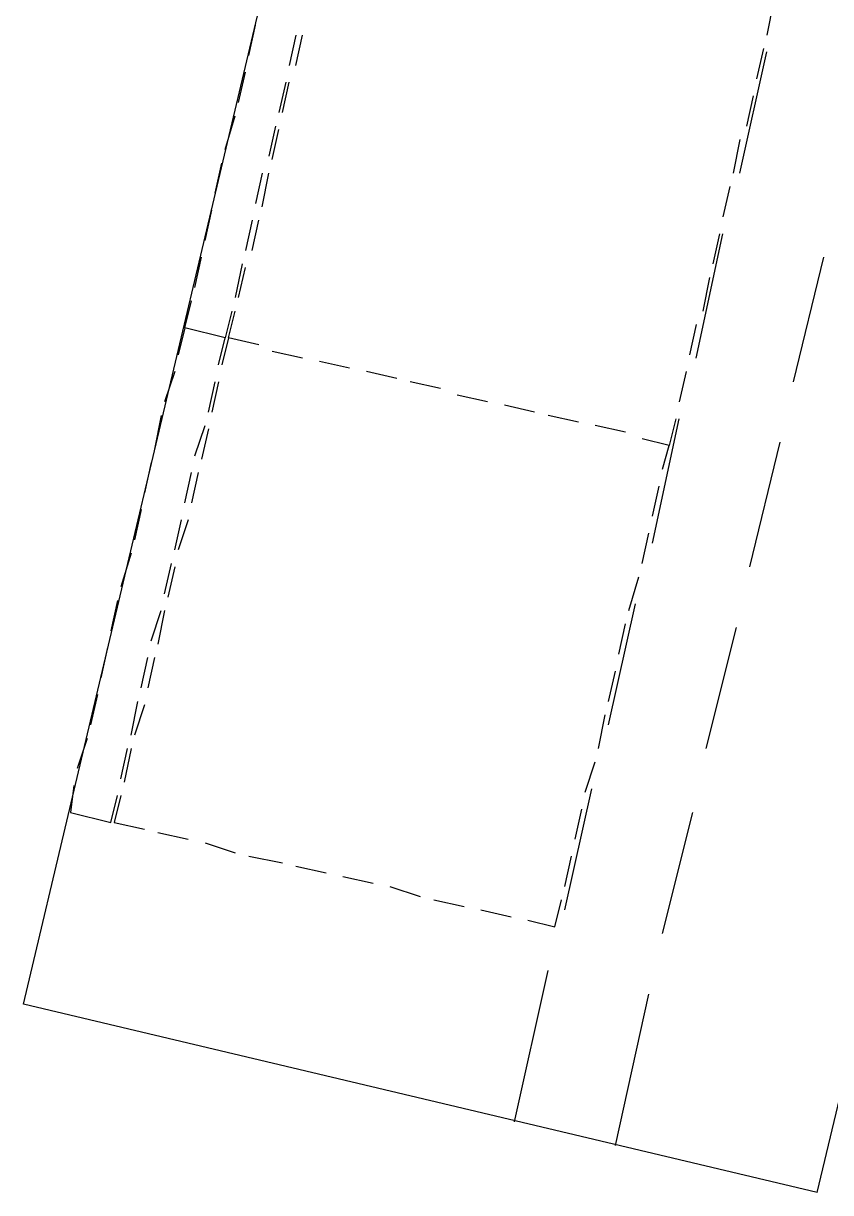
# Model space of a CAD drawing. Header units: feet. Extents: x -84 to 198, y -22 to 181.
# Drawn here: x 66.4 to 69.6, y 19.178 to 23.811 of the extents above; entities that cross this region are included whole.
import ezdxf

# ---------------------------------------------------------------- set-up
doc = ezdxf.new("R2010")
doc.units = ezdxf.units.FT
doc.layers.add('A-LINEA', color=7, linetype='CONTINUOUS')

msp = doc.modelspace()

# ---------------------------------------------------------------- linework, layer by layer
at = {"layer": 'A-LINEA'}
for p, q in [((66.4, 19.9244), (68.64, 29.3778)), ((69.5467, 19.1778), (71.8, 28.6311)), ((69.3733, 23.8978), (69.3467, 23.7644)), ((67.2933, 23.6844), (67.32, 23.8044)), ((67.48, 23.7644), (67.4533, 23.6444)), ((67.48, 23.6444), (67.5067, 23.7644)), ((69.24, 23.2178), (69.3467, 23.6978)), ((69.3333, 23.7111), (69.3067, 23.5911)), ((67.2533, 23.4978), (67.28, 23.6178)), ((67.44, 23.5778), (67.4133, 23.4578)), ((67.4267, 23.4578), (67.4533, 23.5778)), ((69.2933, 23.5244), (69.2667, 23.4044)), ((67.2, 23.3111), (67.24, 23.4444)), ((67.4, 23.4044), (67.3733, 23.2844)), ((67.3867, 23.2711), (67.4133, 23.3911)), ((69.24, 23.3511), (69.2133, 23.2178)), ((67.16, 23.1378), (67.1867, 23.2578)), ((67.3467, 23.2178), (67.32, 23.0978)), ((67.3467, 23.0844), (67.3733, 23.2178)), ((69.2, 23.1644), (69.1733, 23.0444)), ((67.12, 22.9511), (67.1467, 23.0711)), ((67.3067, 23.0311), (67.28, 22.9111)), ((67.3067, 22.9111), (67.3333, 23.0311)), ((69.0667, 22.4844), (69.1733, 22.9778)), ((69.16, 22.9778), (69.1333, 22.8578)), ((67.08, 22.7644), (67.1067, 22.8844)), ((67.2667, 22.8578), (67.24, 22.7244)), ((67.2533, 22.7244), (67.28, 22.8444)), ((69.4533, 22.3911), (69.5733, 22.8844)), ((69.12, 22.8044), (69.0933, 22.6711)), ((69.0667, 22.6178), (69.04, 22.4978)), ((67.5067, 22.4844), (67.3867, 22.5111)), ((67.5067, 22.4844), (67.3867, 22.5111)), ((67, 22.4311), (66.96, 22.3111)), ((67.6933, 22.4444), (67.5733, 22.4711)), ((67.6933, 22.4444), (67.5733, 22.4711)), ((67.88, 22.4044), (67.76, 22.4311)), ((67.88, 22.4044), (67.76, 22.4311)), ((69.0267, 22.4311), (69, 22.3111)), ((67.1333, 22.2711), (67.16, 22.3911)), ((67.1733, 22.3911), (67.1467, 22.2711)), ((68.0533, 22.3644), (67.9333, 22.3911)), ((68.0533, 22.3644), (67.9333, 22.3911)), ((68.24, 22.3111), (68.12, 22.3378)), ((68.24, 22.3111), (68.12, 22.3378)), ((68.4267, 22.2711), (68.3067, 22.2978)), ((68.4267, 22.2711), (68.3067, 22.2978)), ((66.9467, 22.2578), (66.92, 22.1244)), ((68.6, 22.2311), (68.48, 22.2578)), ((68.6, 22.2311), (68.48, 22.2578)), ((68.8933, 21.7511), (69, 22.2444)), ((67.08, 22.0978), (67.12, 22.2178)), ((67.1333, 22.2044), (67.1067, 22.0844)), ((68.7867, 22.1911), (68.6667, 22.2178)), ((68.7867, 22.1911), (68.6667, 22.2178)), ((69.28, 21.6578), (69.4, 22.1511)), ((66.9067, 22.0711), (66.88, 21.9511)), ((67.04, 21.9111), (67.0667, 22.0311)), ((67.0933, 22.0311), (67.0667, 21.9111)), ((68.8933, 21.8578), (68.92, 21.9778)), ((66.8667, 21.8844), (66.84, 21.7644)), ((67, 21.7244), (67.0267, 21.8444)), ((67.0533, 21.8444), (67.0133, 21.7244)), ((68.8533, 21.6711), (68.88, 21.7911)), ((66.8267, 21.7111), (66.7867, 21.5778)), ((66.96, 21.5511), (66.9867, 21.6711)), ((67, 21.6578), (66.9733, 21.5378)), ((68.8, 21.4844), (68.84, 21.6178)), ((66.7733, 21.5244), (66.7467, 21.4044)), ((68.72, 21.0311), (68.8267, 21.5111)), ((66.9067, 21.3644), (66.9467, 21.4844)), ((66.96, 21.4844), (66.9333, 21.3511)), ((68.76, 21.3111), (68.7867, 21.4311)), ((69.1067, 20.9378), (69.2267, 21.4178)), ((66.7333, 21.3378), (66.7067, 21.2178)), ((66.8667, 21.1778), (66.8933, 21.2978)), ((66.92, 21.2978), (66.8933, 21.1778)), ((68.72, 21.1244), (68.7467, 21.2444)), ((66.6933, 21.1511), (66.6667, 21.0311)), ((66.8267, 20.9911), (66.8533, 21.1244)), ((66.88, 21.1111), (66.84, 20.9911)), ((68.68, 20.9378), (68.7067, 21.0711)), ((66.6533, 20.9778), (66.6133, 20.8578)), ((66.7867, 20.8178), (66.8133, 20.9378)), ((66.8267, 20.9378), (66.8, 20.8044)), ((68.6267, 20.7644), (68.6667, 20.8844)), ((68.5467, 20.2978), (68.6533, 20.7778)), ((66.7467, 20.6444), (66.7733, 20.7511)), ((68.5867, 20.5778), (68.6133, 20.6978)), ((68.9333, 20.2044), (69.0533, 20.6844)), ((66.9333, 20.6044), (67.0533, 20.5778)), ((67.12, 20.5644), (67.24, 20.5244)), ((67.2933, 20.5111), (67.4267, 20.4844)), ((68.5467, 20.3911), (68.5733, 20.5111)), ((67.48, 20.4711), (67.6, 20.4444)), ((67.6667, 20.4311), (67.7867, 20.4044)), ((67.8533, 20.3911), (67.9733, 20.3511)), ((68.0267, 20.3378), (68.1467, 20.3111)), ((68.2133, 20.2978), (68.3333, 20.2711)), ((68.5067, 20.2311), (68.5333, 20.3378)), ((68.4, 20.2578), (68.5067, 20.2311)), ((68.3467, 19.4578), (68.48, 20.0578)), ((69.5467, 19.1778), (66.4, 19.9244)), ((68.7467, 19.3644), (68.88, 19.9644))]:
    msp.add_line(p, q, dxfattribs=at)
for points in [[(67.2267, 22.6711), (67.2, 22.5644), (67.04, 22.6044), (67.0667, 22.7111)], [(67.3333, 22.5378), (67.2133, 22.5644), (67.24, 22.6711)], [(67.1733, 22.4578), (67.2, 22.5644), (67.04, 22.6044), (67.0133, 22.4978)], [(67.3333, 22.5378), (67.2133, 22.5644), (67.1867, 22.4578)], [(68.9867, 22.2444), (68.96, 22.1378), (68.8533, 22.1644)], [(68.9333, 22.0444), (68.96, 22.1378), (68.8533, 22.1644)], [(66.6, 20.7911), (66.5867, 20.6844), (66.7467, 20.6444)], [(66.7867, 20.7511), (66.76, 20.6444), (66.88, 20.6178)]]:
    msp.add_lwpolyline(points, dxfattribs=at)

doc.saveas('drawing.dxf')
